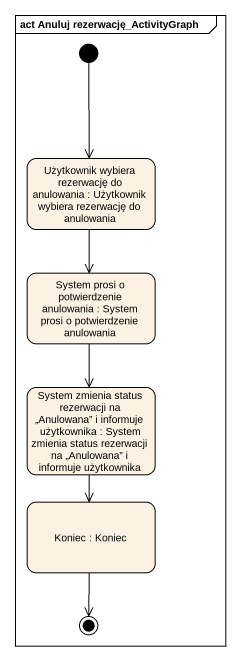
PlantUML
@startuml
mainframe act Anuluj rezerwację_ActivityGraph
hide empty description
state "Użytkownik wybiera rezerwację do anulowania : Użytkownik wybiera rezerwację do anulowania" as Użytkownik_wybiera
state "System prosi o potwierdzenie anulowania : System prosi o potwierdzenie anulowania" as System_prosi_o
state "System zmienia status rezerwacji na „Anulowana” i informuje użytkownika : System zmienia status rezerwacji na „Anulowana” i informuje użytkownika" as System_zmienia_status
state "Koniec : Koniec" as Koniec
[*] --> Użytkownik_wybiera
Użytkownik_wybiera --> System_prosi_o
System_prosi_o --> System_zmienia_status
System_zmienia_status --> Koniec
Koniec --> [*]
@enduml
